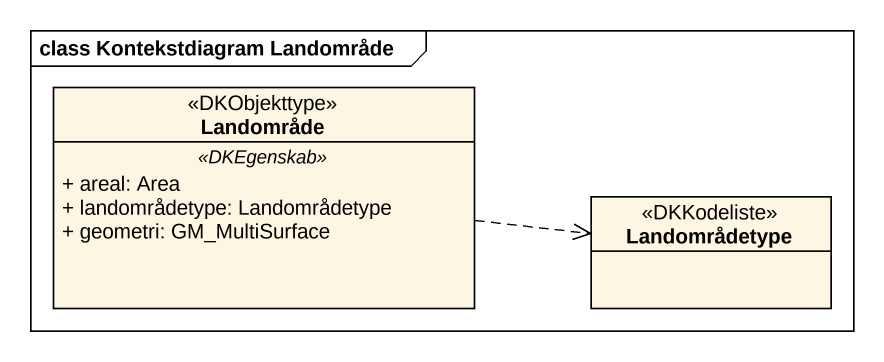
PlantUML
@startuml
mainframe class Kontekstdiagram Landområde
hide circle
hide empty members
skinparam classAttributeIconSize 0
class Landområde <<DKObjekttype>> {
  .. <<DKEgenskab>> ..
  + areal: Area
  + landområdetype: Landområdetype
  + geometri: GM_MultiSurface
}
enum Landområdetype <<DKKodeliste>>
Landområde .right.> Landområdetype
@enduml
